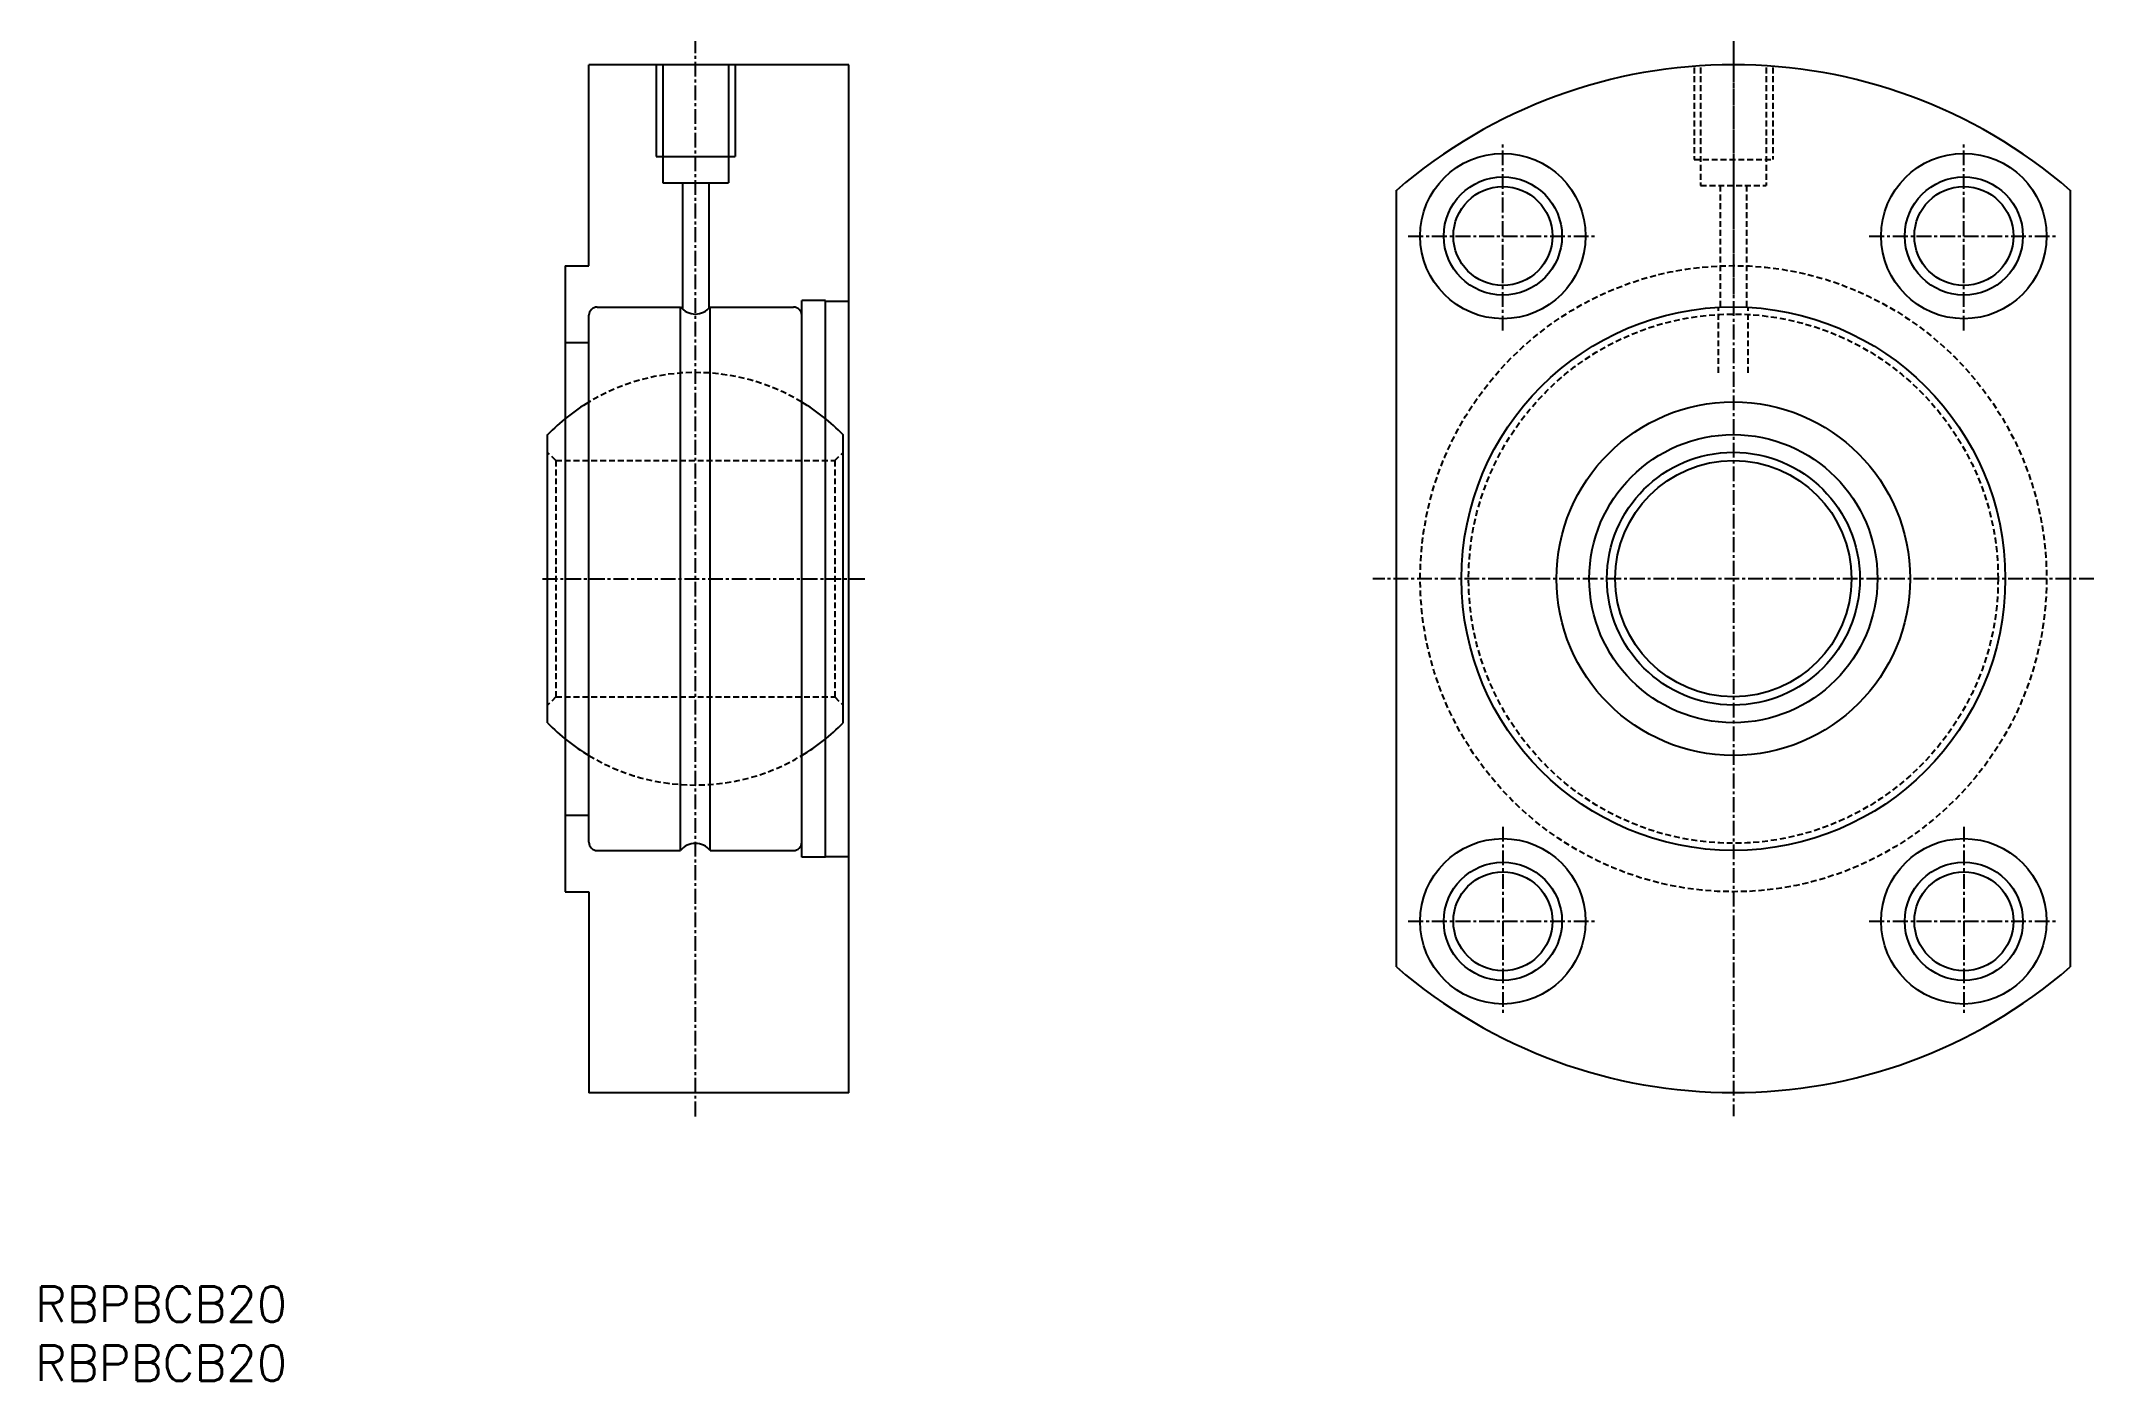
# Model space of a CAD drawing. Extents: x 56 to 229, y 37 to 151.
import ezdxf
from ezdxf.enums import TextEntityAlignment as Align

# ---------------------------------------------------------------- set-up
doc = ezdxf.new("R2010")
doc.units = 0
doc.linetypes.add('CENTER', pattern=[2, 1.25, -0.25, 0.25, -0.25])
doc.linetypes.add('DASHED', pattern=[0.75, 0.5, -0.25])
doc.layers.get('0').update_dxf_attribs({"linetype": 'CONTINUOUS'})
doc.layers.add('CENTER', color=1, linetype='CENTER')
doc.styles.get("Standard").update_dxf_attribs({"font": 'txt.shx', "bigfont": 'extfont.shx'})

msp = doc.modelspace()

# ---------------------------------------------------------------- linework, layer by layer
at = {"color": 7, "linetype": 'CONTINUOUS'}
for p, q in [((124.09, 148.69), (102.09, 148.69)), ((102.09, 131.69), (102.09, 148.69)), ((107.78, 148.69), (107.78, 140.92)), ((108.33, 148.69), (108.33, 138.69)), ((113.89, 148.69), (113.89, 138.69)), ((114.45, 148.69), (114.45, 140.92)), ((124.09, 61.69), (124.09, 148.69)), ((107.78, 140.92), (114.45, 140.92)), ((108.33, 138.69), (113.89, 138.69)), ((110, 138.69), (110, 128.02)), ((112.22, 138.69), (112.22, 128.06)), ((170.41, 72.34), (170.41, 138.07)), ((227.41, 138.07), (227.41, 72.34)), ((100.09, 131.69), (100.09, 78.69)), ((100.09, 131.69), (102.09, 131.69)), ((120.09, 81.64), (120.09, 128.74)), ((122.09, 128.74), (120.09, 128.74)), ((122.09, 81.64), (122.09, 128.74)), ((122.09, 128.69), (124.09, 128.69)), ((102.09, 82.89), (102.09, 127.49)), ((102.79, 128.19), (109.84, 128.19)), ((109.84, 82.19), (109.84, 128.19)), ((112.34, 128.19), (119.39, 128.19)), ((112.34, 82.19), (112.34, 128.19)), ((100.09, 125.19), (102.09, 125.19)), ((98.59, 93), (98.59, 117.39)), ((123.59, 93), (123.59, 117.39)), ((100.09, 85.19), (102.09, 85.19)), ((102.79, 82.19), (109.84, 82.19)), ((112.34, 82.19), (119.39, 82.19)), ((122.09, 81.64), (120.09, 81.64)), ((122.09, 81.69), (124.09, 81.69)), ((100.09, 78.69), (102.09, 78.69)), ((102.09, 78.69), (102.09, 61.69)), ((124.09, 61.69), (102.09, 61.69))]:
    msp.add_line(p, q, dxfattribs=at)
at = {"color": 3, "linetype": 'DASHED'}
for p, q in [((195.58, 148.47), (195.58, 140.69)), ((196.14, 148.47), (196.14, 138.47)), ((201.69, 148.47), (201.69, 138.47)), ((202.25, 148.47), (202.25, 140.69)), ((195.58, 140.69), (202.25, 140.69)), ((196.14, 138.47), (201.69, 138.47)), ((197.8, 138.47), (197.8, 128.18)), ((200.02, 138.47), (200.02, 128.18)), ((197.66, 122.62), (197.66, 128.2)), ((200.16, 122.62), (200.16, 128.2)), ((99.29, 115.19), (98.59, 115.89)), ((99.29, 115.19), (99.29, 95.19)), ((99.29, 115.19), (122.89, 115.19)), ((122.89, 115.19), (123.59, 115.89)), ((122.89, 115.19), (122.89, 95.19)), ((99.29, 95.19), (98.59, 94.49)), ((99.29, 95.19), (122.89, 95.19)), ((122.89, 95.19), (123.59, 94.49))]:
    msp.add_line(p, q, dxfattribs=at)
at = {"color": 7, "linetype": 'CONTINUOUS'}
for centre, radius in [((179.41, 134.2), 7), ((218.41, 134.2), 7), ((179.41, 134.2), 5), ((218.41, 134.2), 5), ((198.91, 105.2), 23), ((198.91, 105.2), 14.96), ((198.91, 105.2), 12.19), ((198.91, 105.2), 10.7), ((198.91, 105.2), 10), ((179.41, 76.2), 7), ((218.41, 76.2), 7), ((179.41, 76.2), 5), ((218.41, 76.2), 5)]:
    msp.add_circle(centre, radius, dxfattribs=at)
at = {"color": 3, "linetype": 'CONTINUOUS'}
for centre in [(179.41, 134.2), (218.41, 134.2), (179.41, 76.2), (218.41, 76.2)]:
    msp.add_circle(centre, 4.19, dxfattribs=at)
at = {"color": 3, "linetype": 'DASHED'}
for radius in [26.5, 22.4]:
    msp.add_circle((198.91, 105.2), radius, dxfattribs=at)
at = {"color": 7, "linetype": 'CONTINUOUS'}
for centre, radius, start, end in [((198.91, 105.2), 43.5, 49.0673, 130.9327), ((102.79, 127.49), 0.7, 90, 180), ((111.09, 129.2), 1.6, 218.718, 321.282), ((119.39, 127.49), 0.7, 0, 90), ((111.09, 105.19), 17.46, 121.0235, 135.7104), ((111.09, 105.19), 17.46, 44.2896, 58.9765), ((111.09, 105.19), 17.46, 224.2896, 238.9765), ((111.09, 105.19), 17.46, 301.0235, 315.7104), ((102.79, 82.89), 0.7, 180, 270), ((111.09, 81.19), 1.6, 38.718, 141.282), ((119.39, 82.89), 0.7, 270, 0), ((198.91, 105.2), 43.5, 229.0673, 310.9327)]:
    msp.add_arc(centre, radius, start, end, dxfattribs=at)
at = {"color": 3, "linetype": 'DASHED'}
for start, end in [(58.9765, 121.0235), (238.9765, 301.0235)]:
    msp.add_arc((111.09, 105.19), 17.46, start, end, dxfattribs=at)
at = {"layer": 'CENTER', "color": 1, "linetype": 'CENTER'}
for p, q in [((111.09, 59.69), (111.09, 150.69)), ((198.91, 150.7), (198.91, 59.7)), ((198.91, 150.49), (198.91, 128.99)), ((179.41, 126.2), (179.41, 142.2)), ((218.41, 126.2), (218.41, 142.2)), ((171.41, 134.2), (187.41, 134.2)), ((210.41, 134.2), (226.41, 134.2)), ((98.17, 105.19), (125.59, 105.19)), ((229.41, 105.2), (168.41, 105.2)), ((179.41, 84.2), (179.41, 68.2)), ((218.41, 84.2), (218.41, 68.2)), ((171.41, 76.2), (187.41, 76.2)), ((210.41, 76.2), (226.41, 76.2))]:
    msp.add_line(p, q, dxfattribs=at)

# ---------------------------------------------------------------- texts
at = {"color": 7, "linetype": 'CONTINUOUS'}
for p in [(55.22, 43.8), (55.22, 38.8)]:
    msp.add_text('RBPBCB20', height=3, dxfattribs=at).set_placement(p, align=Align.MIDDLE_LEFT)

doc.saveas('drawing.dxf')
